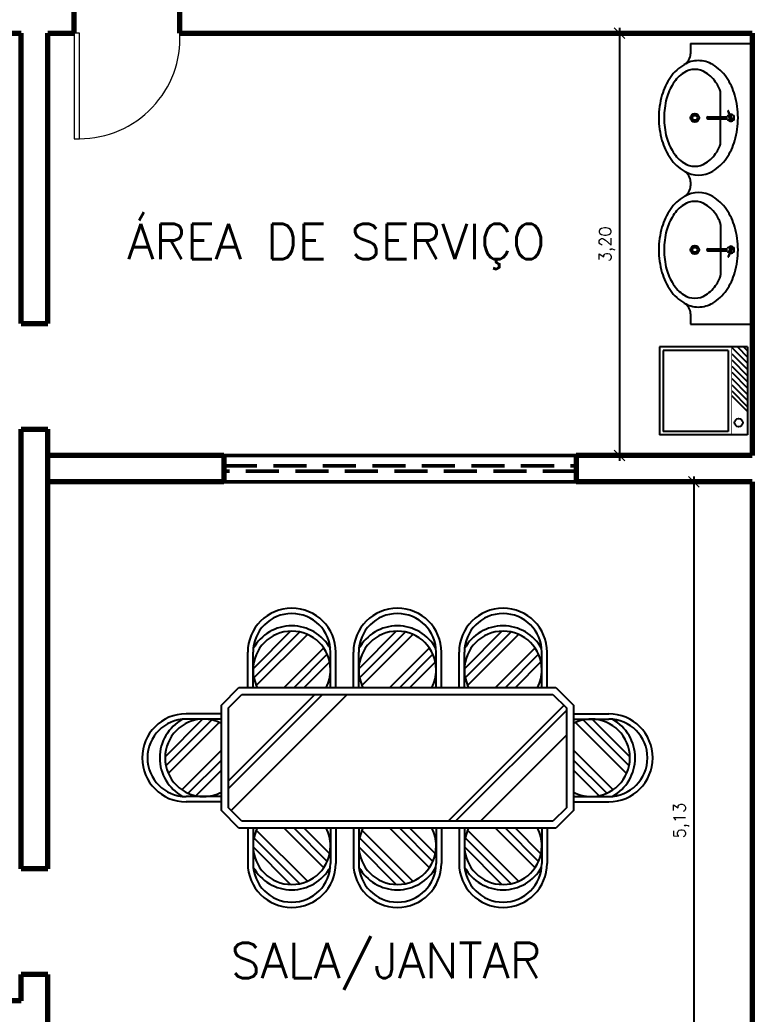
# Model space of a CAD drawing. Header units: millimetres. Extents: x 1185.4 to 1269.4, y 957.3 to 1016.7.
# Drawn here: x 1201.98 to 1207.52, y 994.12 to 1001.66 of the extents above; entities that cross this region are included whole.
import ezdxf

# ---------------------------------------------------------------- set-up
doc = ezdxf.new("R2010")
doc.units = ezdxf.units.MM
doc.linetypes.add('HIDDEN', pattern=[0.375, 0.25, -0.125])
for name, color, linetype, lineweight in [('COTAS', 7, 'Continuous', 5), ('JANELAS', 2, 'HIDDEN', 50), ('PAREDES', 4, 'Continuous', 70), ('PORTAS', 2, 'Continuous', 5), ('TEXTO', 3, 'Continuous', 50)]:
    doc.layers.add(name, color=color, linetype=linetype, lineweight=lineweight)
doc.layers.add('MOBILIA', color=7, linetype='Continuous')
doc.styles.add('ROMANS', font='romans.shx')
doc.dimstyles.new('ESCALA-50', dxfattribs={"dimtxt": 0.09, "dimasz": 0.08, "dimexe": 0.05, "dimexo": 0.1, "dimgap": 0.04, "dimtad": 1, "dimzin": 1, "dimtxsty": 'ROMANS', "dimblk": 'OBLIQUE', "dimcen": 0.05, "dimdle": 0.04, "dimaunit": 1, "dimadec": 0, "dimazin": 0, "dimtfac": 1, "dimtix": 1, "dimtmove": 2, "dimatfit": 3, "dimldrblk": 'OPEN90', "dimfxl": 1, "dimarcsym": 0})

# ---------------------------------------------------------------- blocks, each defined once
blk = doc.blocks.new('*X22')
at = {"color": 0}
for p, q in [((82.0597, 89.8732), (82.1175, 89.931)), ((82.0597, 89.9086), (82.0821, 89.931)), ((82.0628, 89.841), (82.1528, 89.931)), ((82.0982, 89.841), (82.1882, 89.931)), ((82.1335, 89.841), (82.2235, 89.931)), ((82.1689, 89.841), (82.2589, 89.931)), ((82.2042, 89.841), (82.2942, 89.931)), ((82.2396, 89.841), (82.3296, 89.931)), ((82.275, 89.841), (82.365, 89.931)), ((82.3103, 89.841), (82.4003, 89.931))]:
    blk.add_line(p, q, dxfattribs=at)
blk = doc.blocks.new('_OBLIQUE')
at = {"color": 0, "linetype": 'ByBlock'}
blk.add_line((-0.5, -0.5), (0.5, 0.5), dxfattribs=at)
blk = doc.blocks.new('*D86')
at = {"layer": 'COTAS', "color": 0, "lineweight": -2}
for p, q in [((1207.0819, 998.1959), (1207.0819, 992.9826)), ((1207.4239, 998.1559), (1207.0319, 998.1559)), ((1207.4239, 993.0226), (1207.0319, 993.0226))]:
    blk.add_line(p, q, dxfattribs=at)
at = {"layer": 'Defpoints', "color": 0}
for p in [(1207.5239, 998.1559), (1207.0819, 993.0226), (1207.5239, 993.0226)]:
    blk.add_point(p, dxfattribs=at)
at = {"layer": 'COTAS', "color": 0, "lineweight": -2, "xscale": 0.08, "yscale": 0.08, "zscale": 0.08}
for p, rotation in [((1207.0819, 998.1559), 90), ((1207.0819, 993.0226), 270)]:
    blk.add_blockref('_OBLIQUE', p, dxfattribs=dict(at, rotation=rotation))
at = {"layer": 'COTAS', "color": 0, "insert": (1206.9883, 995.5893), "char_height": 0.09, "attachment_point": 5, "rotation": 90, "style": 'ROMANS'}
blk.add_mtext('5,13', dxfattribs=at)
blk = doc.blocks.new('_Open90')
at = {"color": 0, "linetype": 'ByBlock', "lineweight": -2}
for p, q in [((0, 0), (-1, 0)), ((-0.5, 0.5), (0, 0)), ((0, 0), (-0.5, -0.5))]:
    blk.add_line(p, q, dxfattribs=at)
blk = doc.blocks.new('*D87')
at = {"layer": 'COTAS', "color": 0, "lineweight": -2}
for p, q in [((1206.519, 1001.5959), (1206.519, 998.3159)), ((1207.4239, 1001.5559), (1206.469, 1001.5559)), ((1207.4239, 998.3559), (1206.469, 998.3559))]:
    blk.add_line(p, q, dxfattribs=at)
at = {"layer": 'Defpoints', "color": 0}
for p in [(1207.5239, 1001.5559), (1206.519, 998.3559), (1207.5239, 998.3559)]:
    blk.add_point(p, dxfattribs=at)
at = {"layer": 'COTAS', "color": 0, "lineweight": -2, "xscale": 0.08, "yscale": 0.08, "zscale": 0.08}
for p, rotation in [((1206.519, 1001.5559), 90), ((1206.519, 998.3559), 270)]:
    blk.add_blockref('_OBLIQUE', p, dxfattribs=dict(at, rotation=rotation))
at = {"layer": 'COTAS', "color": 0, "insert": (1206.4254, 999.9559), "char_height": 0.09, "attachment_point": 5, "rotation": 90, "style": 'ROMANS'}
blk.add_mtext('3,20', dxfattribs=at)

msp = doc.modelspace()

# ---------------------------------------------------------------- linework, layer by layer
for p, q in [((1207.4894, 999.1782), (1206.8227, 999.1782)), ((1206.8227, 999.1782), (1206.8227, 998.5115)), ((1207.3427, 999.1515), (1206.8494, 999.1515)), ((1206.8494, 999.1515), (1206.8494, 998.5382)), ((1207.4894, 999.1782), (1207.4894, 998.5115)), ((1207.4894, 998.6876), (1207.3694, 998.8076)), ((1207.4894, 998.5115), (1206.8227, 998.5115)), ((1207.3427, 998.5382), (1206.8494, 998.5382))]:
    msp.add_line(p, q)
msp.add_lwpolyline([(1207.3427, 999.1515), (1207.3427, 998.5382)])
at = {"const_width": 0.00667}
msp.add_lwpolyline([(1207.3694, 999.1782), (1207.3694, 998.5115)], dxfattribs=at)
msp.add_circle((1207.4216, 998.6041), 0.0313)
at = {"layer": 'JANELAS', "linetype": 'ByBlock'}
for p, q in [((1203.5239, 998.3559), (1206.1905, 998.3559)), ((1206.1905, 998.1559), (1203.5239, 998.1559))]:
    msp.add_line(p, q, dxfattribs=at)
at = {"layer": 'JANELAS'}
for p, q in [((1203.5239, 998.2759), (1206.1905, 998.2759)), ((1206.1905, 998.2359), (1203.5239, 998.2359))]:
    msp.add_line(p, q, dxfattribs=at)
at = {"layer": 'MOBILIA'}
for p, q in [((1207.0572, 1001.4776), (1207.5239, 1001.4776)), ((1207.0572, 1001.4776), (1207.0572, 1001.399)), ((1207.5239, 1001.4776), (1207.5239, 999.3499)), ((1207.2839, 1000.9204), (1207.2839, 1001.1053)), ((1207.352, 1000.9385), (1207.3429, 1000.9646)), ((1207.3545, 1000.9393), (1207.3454, 1000.9655)), ((1206.8572, 1000.9138), (1206.8572, 1000.9138)), ((1207.1888, 1000.9204), (1207.3314, 1000.9204)), ((1207.1888, 1000.9071), (1207.3314, 1000.9071)), ((1207.2839, 1000.7222), (1207.2839, 1000.9071)), ((1207.3627, 1000.8871), (1207.3461, 1000.9352)), ((1207.3641, 1000.8872), (1207.3472, 1000.936)), ((1207.3767, 1000.8915), (1207.3598, 1000.9403)), ((1207.3778, 1000.8923), (1207.3612, 1000.9404)), ((1207.0572, 1000.4285), (1207.0572, 1000.399)), ((1207.2839, 1000.1053), (1207.2839, 999.9204)), ((1207.1888, 999.9204), (1207.3314, 999.9204)), ((1207.1888, 999.9071), (1207.3314, 999.9071)), ((1207.2839, 999.9071), (1207.2839, 999.7222)), ((1207.3627, 999.9404), (1207.3461, 999.8923)), ((1207.3641, 999.9403), (1207.3472, 999.8915)), ((1207.3767, 999.936), (1207.3598, 999.8872)), ((1207.3778, 999.9352), (1207.3612, 999.8871)), ((1207.352, 999.889), (1207.3429, 999.8629)), ((1207.3545, 999.8882), (1207.3454, 999.862)), ((1207.0572, 999.4285), (1207.0572, 999.3499)), ((1207.0572, 999.3499), (1207.5239, 999.3499))]:
    msp.add_line(p, q, dxfattribs=at)
at = {"layer": 'MOBILIA', "color": 8}
for p, q in [((1204.0298, 997.0243), (1203.7451, 996.7396)), ((1204.099, 997.0181), (1203.7513, 996.6704)), ((1204.1561, 996.9997), (1203.7697, 996.6133)), ((1204.8298, 997.0243), (1204.5451, 996.7396)), ((1204.899, 997.0181), (1204.5513, 996.6704)), ((1204.9561, 996.9997), (1204.5697, 996.6133)), ((1205.6298, 997.0243), (1205.3451, 996.7396)), ((1205.699, 997.0181), (1205.3513, 996.6704)), ((1205.7561, 996.9997), (1205.3697, 996.6133)), ((1204.28, 996.8973), (1203.9804, 996.5978)), ((1205.08, 996.8973), (1204.7804, 996.5978)), ((1205.88, 996.8973), (1205.5804, 996.5978)), ((1204.307, 996.8489), (1204.0558, 996.5978)), ((1205.107, 996.8489), (1204.8558, 996.5978)), ((1205.907, 996.8489), (1205.6558, 996.5978)), ((1204.3253, 996.7918), (1204.1313, 996.5978)), ((1205.1253, 996.7918), (1204.9313, 996.5978)), ((1205.9253, 996.7918), (1205.7313, 996.5978)), ((1203.5583, 995.8329), (1204.2698, 996.5444)), ((1203.5583, 995.8895), (1204.2132, 996.5444)), ((1203.5794, 995.6655), (1204.4584, 996.5444)), ((1205.2223, 995.5844), (1206.0993, 996.4614)), ((1205.2788, 995.5844), (1206.1183, 996.4239)), ((1203.0784, 996.0729), (1203.3632, 996.3576)), ((1203.0847, 996.0037), (1203.4324, 996.3514)), ((1203.103, 995.9466), (1203.4895, 996.3331)), ((1206.5736, 995.9466), (1206.1872, 996.3331)), ((1206.592, 996.0037), (1206.2443, 996.3514)), ((1206.5982, 996.0729), (1206.3135, 996.3576)), ((1205.4674, 995.5844), (1206.1183, 996.2354)), ((1203.2054, 995.8228), (1203.505, 996.1223)), ((1206.4712, 995.8228), (1206.1717, 996.1223)), ((1203.2539, 995.7958), (1203.505, 996.0469)), ((1206.4228, 995.7958), (1206.1717, 996.0469)), ((1203.3109, 995.7774), (1203.505, 995.9715)), ((1206.3657, 995.7774), (1206.1717, 995.9715)), ((1204.28, 995.2315), (1203.9804, 995.5311)), ((1204.307, 995.28), (1204.0558, 995.5311)), ((1204.3253, 995.3371), (1204.1313, 995.5311)), ((1205.08, 995.2315), (1204.7804, 995.5311)), ((1205.107, 995.28), (1204.8558, 995.5311)), ((1205.1253, 995.3371), (1204.9313, 995.5311)), ((1205.88, 995.2315), (1205.5804, 995.5311)), ((1205.907, 995.28), (1205.6558, 995.5311)), ((1205.9253, 995.3371), (1205.7313, 995.5311)), ((1204.099, 995.1108), (1203.7513, 995.4585)), ((1204.1561, 995.1291), (1203.7697, 995.5156)), ((1204.899, 995.1108), (1204.5513, 995.4585)), ((1204.9561, 995.1291), (1204.5697, 995.5156)), ((1205.699, 995.1108), (1205.3513, 995.4585)), ((1205.7561, 995.1291), (1205.3697, 995.5156)), ((1204.0298, 995.1045), (1203.7451, 995.3893)), ((1204.8298, 995.1045), (1204.5451, 995.3893)), ((1205.6298, 995.1045), (1205.3451, 995.3893))]:
    msp.add_line(p, q, dxfattribs=at)
at = {"layer": 'MOBILIA', "color": 5}
for p, q in [((1203.705, 996.5978), (1203.705, 996.8644)), ((1203.745, 996.5978), (1203.745, 996.8644)), ((1204.3317, 996.5978), (1204.3317, 996.8644)), ((1204.3717, 996.5978), (1204.3717, 996.8644)), ((1204.505, 996.5978), (1204.505, 996.8644)), ((1204.545, 996.5978), (1204.545, 996.8644)), ((1205.1317, 996.5978), (1205.1317, 996.8644)), ((1205.1717, 996.5978), (1205.1717, 996.8644)), ((1205.305, 996.5978), (1205.305, 996.8644)), ((1205.345, 996.5978), (1205.345, 996.8644)), ((1205.9317, 996.5978), (1205.9317, 996.8644)), ((1205.9717, 996.5978), (1205.9717, 996.8644)), ((1203.505, 996.4644), (1203.6383, 996.5978)), ((1203.6383, 996.5978), (1206.0383, 996.5978)), ((1206.0383, 996.5978), (1206.1717, 996.4644)), ((1203.505, 995.6644), (1203.505, 996.4644)), ((1206.1717, 996.4644), (1206.1717, 995.6644)), ((1203.505, 996.3978), (1203.2383, 996.3978)), ((1206.1717, 996.3978), (1206.4383, 996.3978)), ((1203.505, 996.3578), (1203.2383, 996.3578)), ((1206.1717, 996.3578), (1206.4383, 996.3578)), ((1203.505, 995.7711), (1203.2383, 995.7711)), ((1206.1717, 995.7711), (1206.4383, 995.7711)), ((1203.505, 995.7311), (1203.2383, 995.7311)), ((1206.1717, 995.7311), (1206.4383, 995.7311)), ((1203.6383, 995.5311), (1203.505, 995.6644)), ((1206.1717, 995.6644), (1206.0383, 995.5311)), ((1206.0383, 995.5311), (1203.6383, 995.5311)), ((1203.705, 995.5311), (1203.705, 995.2644)), ((1203.745, 995.5311), (1203.745, 995.2644)), ((1204.3317, 995.5311), (1204.3317, 995.2644)), ((1204.3717, 995.5311), (1204.3717, 995.2644)), ((1204.505, 995.5311), (1204.505, 995.2644)), ((1204.545, 995.5311), (1204.545, 995.2644)), ((1205.1317, 995.5311), (1205.1317, 995.2644)), ((1205.1717, 995.5311), (1205.1717, 995.2644)), ((1205.305, 995.5311), (1205.305, 995.2644)), ((1205.345, 995.5311), (1205.345, 995.2644)), ((1205.9317, 995.5311), (1205.9317, 995.2644)), ((1205.9717, 995.5311), (1205.9717, 995.2644))]:
    msp.add_line(p, q, dxfattribs=at)
at = {"layer": 'MOBILIA', "color": 9}
for p, q in [((1203.5583, 996.4423), (1203.6604, 996.5444)), ((1203.6604, 996.5444), (1206.0162, 996.5444)), ((1206.0162, 996.5444), (1206.1183, 996.4423)), ((1203.5583, 995.6865), (1203.5583, 996.4423)), ((1206.1183, 996.4423), (1206.1183, 995.6865)), ((1203.6604, 995.5844), (1203.5583, 995.6865)), ((1206.1183, 995.6865), (1206.0162, 995.5844)), ((1206.0162, 995.5844), (1203.6604, 995.5844))]:
    msp.add_line(p, q, dxfattribs=at)
at = {"layer": 'MOBILIA'}
for centre, radius in [((1207.0906, 1000.9138), 0.0333), ((1207.0906, 1000.9138), 0.02), ((1207.0906, 1000.9138), 0.0187), ((1207.0906, 999.9138), 0.0333), ((1207.0906, 999.9138), 0.02), ((1207.0906, 999.9138), 0.0187)]:
    msp.add_circle(centre, radius, dxfattribs=at)
for centre, radius, start, end in [((1207.1172, 1001.1357), 0.2114, 90, 120.89244), ((1206.9639, 1001.399), 0.0933, 300.41289, 0), ((1207.1172, 1001.1357), 0.2114, 59.10756, 90), ((1207.1809, 1001.0292), 0.3355, 120.41289, 145.30485), ((1207.1573, 1001.0256), 0.2746, 123.06039, 147.52881), ((1207.0906, 1001.1281), 0.1523, 90, 123.06039), ((1207.0906, 1001.1281), 0.1523, 56.93961, 90), ((1207.0239, 1001.0256), 0.2746, 32.47119, 56.93961), ((1207.0535, 1001.0292), 0.3355, 34.69515, 59.10756), ((1207.2817, 1000.9594), 0.4581, 145.30485, 163.99905), ((1206.9527, 1000.9594), 0.4581, 16.00095, 34.69515), ((1207.2634, 1000.958), 0.4004, 147.52881, 165.23326), ((1206.9177, 1000.958), 0.4004, 26.18807, 32.47119), ((1207.2172, 1001.1053), 0.0667, 0, 26.18807), ((1207.441, 1000.9138), 0.6238, 163.99905, 180), ((1207.4314, 1000.9138), 0.5742, 165.23326, 180), ((1206.7935, 1000.9138), 0.6238, 0, 16.00095), ((1207.3441, 1000.9651), 0.00133, 19.1342, 199.1342), ((1207.441, 1000.9138), 0.6238, 180, 196.00095), ((1207.4314, 1000.9138), 0.5742, 180, 194.76674), ((1207.1888, 1000.9138), 0.00667, 90, 270), ((1207.3314, 1000.9271), 0.00667, 270, 336.42182), ((1207.3314, 1000.9004), 0.00667, 23.57818, 90), ((1207.362, 1000.9138), 0.0267, 203.57818, 156.42182), ((1206.7935, 1000.9138), 0.6238, 343.99905, 0), ((1207.2817, 1000.8681), 0.4581, 196.00095, 214.69515), ((1207.2634, 1000.8695), 0.4004, 194.76674, 212.47119), ((1206.9527, 1000.8681), 0.4581, 325.30485, 343.99905), ((1207.1573, 1000.8019), 0.2746, 212.47119, 236.93961), ((1207.0239, 1000.8019), 0.2746, 303.06039, 327.52881), ((1206.9177, 1000.8695), 0.4004, 327.52881, 333.81193), ((1207.2172, 1000.7222), 0.0667, 333.81193, 0), ((1207.1809, 1000.7983), 0.3355, 214.69515, 239.10756), ((1207.0535, 1000.7983), 0.3355, 300.89244, 325.30485), ((1207.0906, 1000.6994), 0.1523, 236.93961, 270), ((1207.1172, 1000.6918), 0.2114, 239.10756, 239.78165), ((1207.1172, 1000.6918), 0.2114, 239.78165, 300.89244), ((1206.9639, 1000.4285), 0.0933, 0, 59.78165), ((1207.0906, 1000.6994), 0.1523, 270, 303.06039), ((1206.9639, 1000.399), 0.0933, 300.21835, 0), ((1207.1809, 1000.0292), 0.3355, 120.89244, 145.30485), ((1207.0906, 1000.1281), 0.1523, 90, 123.06039), ((1207.1172, 1000.1357), 0.2114, 120.21835, 120.89244), ((1207.1172, 1000.1357), 0.2114, 59.10756, 120.21835), ((1207.0906, 1000.1281), 0.1523, 56.93961, 90), ((1207.0535, 1000.0292), 0.3355, 34.69515, 59.10756), ((1207.2817, 999.9594), 0.4581, 145.30485, 163.99905), ((1207.1573, 1000.0256), 0.2746, 123.06039, 147.52881), ((1207.0239, 1000.0256), 0.2746, 32.47119, 56.93961), ((1206.9527, 999.9594), 0.4581, 16.00095, 34.69515), ((1207.2634, 999.958), 0.4004, 147.52881, 165.23326), ((1206.9177, 999.958), 0.4004, 26.18807, 32.47119), ((1207.2172, 1000.1053), 0.0667, 0, 26.18807), ((1207.441, 999.9138), 0.6238, 163.99905, 180), ((1207.4314, 999.9138), 0.5742, 165.23326, 180), ((1206.7935, 999.9138), 0.6238, 0, 16.00095), ((1207.441, 999.9138), 0.6238, 180, 196.00095), ((1207.4314, 999.9138), 0.5742, 180, 194.76674), ((1207.1888, 999.9138), 0.00667, 90, 270), ((1207.3314, 999.9271), 0.00667, 270, 336.42182), ((1207.3314, 999.9004), 0.00667, 23.57818, 90), ((1207.362, 999.9138), 0.0267, 203.57818, 156.42182), ((1206.7935, 999.9138), 0.6238, 343.99905, 0), ((1207.3441, 999.8624), 0.00133, 160.8658, 340.8658), ((1207.2634, 999.8695), 0.4004, 194.76674, 212.47119), ((1207.2817, 999.8681), 0.4581, 196.00095, 214.69515), ((1206.9177, 999.8695), 0.4004, 327.52881, 333.81193), ((1207.2172, 999.7222), 0.0667, 333.81193, 0), ((1206.9527, 999.8681), 0.4581, 325.30485, 343.99905), ((1207.1809, 999.7983), 0.3355, 214.69515, 239.58711), ((1207.1573, 999.8019), 0.2746, 212.47119, 236.93961), ((1207.0239, 999.8019), 0.2746, 303.06039, 327.52881), ((1207.0535, 999.7983), 0.3355, 300.89244, 325.30485), ((1207.0906, 999.6994), 0.1523, 236.93961, 270), ((1207.0906, 999.6994), 0.1523, 270, 303.06039), ((1207.1172, 999.6918), 0.2114, 239.10756, 270), ((1206.9639, 999.4285), 0.0933, 0, 59.58711), ((1207.1172, 999.6918), 0.2114, 270, 300.89244), ((1204.0383, 996.7311), 0.3333, 28.81611, 151.18389), ((1204.8383, 996.7311), 0.3333, 28.81611, 151.18389), ((1205.6383, 996.7311), 0.3333, 28.81611, 151.18389), ((1203.3717, 996.0644), 0.3333, 118.81611, 241.18389), ((1206.305, 996.0644), 0.3333, 298.81611, 61.18389), ((1204.0383, 995.3978), 0.3333, 208.81611, 331.18389), ((1204.8383, 995.3978), 0.3333, 208.81611, 331.18389), ((1205.6383, 995.3978), 0.3333, 208.81611, 331.18389)]:
    msp.add_arc(centre, radius, start, end, dxfattribs=at)
at = {"layer": 'MOBILIA', "color": 5}
for centre, radius, start, end in [((1204.0383, 996.8644), 0.3333, 0, 180), ((1204.8383, 996.8644), 0.3333, 0, 180), ((1205.6383, 996.8644), 0.3333, 0, 180), ((1204.0383, 996.8644), 0.2933, 0, 180), ((1204.8383, 996.8644), 0.2933, 0, 180), ((1205.6383, 996.8644), 0.2933, 0, 180), ((1203.2383, 996.0644), 0.3333, 90, 270), ((1206.4383, 996.0644), 0.3333, 270, 90), ((1203.2383, 996.0644), 0.2933, 90, 270), ((1206.4383, 996.0644), 0.2933, 270, 90), ((1204.0383, 995.2644), 0.3333, 180, 0), ((1204.0383, 995.2644), 0.2933, 180, 0), ((1204.8383, 995.2644), 0.3333, 180, 0), ((1204.8383, 995.2644), 0.2933, 180, 0), ((1205.6383, 995.2644), 0.3333, 180, 0), ((1205.6383, 995.2644), 0.2933, 180, 0)]:
    msp.add_arc(centre, radius, start, end, dxfattribs=at)
at = {"layer": 'MOBILIA', "color": 9}
for centre, start, end in [((1204.0383, 996.7311), 0, 180), ((1204.8383, 996.7311), 0, 180), ((1205.6383, 996.7311), 0, 180), ((1203.3717, 996.0644), 90, 270), ((1206.305, 996.0644), 270, 90), ((1204.0383, 995.3978), 180, 0), ((1204.8383, 995.3978), 180, 0), ((1205.6383, 995.3978), 180, 0)]:
    msp.add_arc(centre, 0.2933, start, end, dxfattribs=at)
at = {"layer": 'MOBILIA', "color": 8}
for centre, start, end in [((1204.0383, 996.7311), 180, 207.03569), ((1204.0383, 996.7311), 332.96431, 0), ((1204.8383, 996.7311), 180, 207.03569), ((1204.8383, 996.7311), 332.96431, 0), ((1205.6383, 996.7311), 180, 207.03569), ((1205.6383, 996.7311), 332.96431, 0), ((1203.3717, 996.0644), 62.96431, 90), ((1206.305, 996.0644), 90, 117.03569), ((1203.3717, 996.0644), 270, 297.03569), ((1206.305, 996.0644), 242.96431, 270), ((1204.0383, 995.3978), 152.96431, 180), ((1204.0383, 995.3978), 0, 27.03569), ((1204.8383, 995.3978), 152.96431, 180), ((1204.8383, 995.3978), 0, 27.03569), ((1205.6383, 995.3978), 152.96431, 180), ((1205.6383, 995.3978), 0, 27.03569)]:
    msp.add_arc(centre, 0.2933, start, end, dxfattribs=at)
at = {"layer": 'PAREDES'}
for p, q in [((1202.3905, 1001.5559), (1202.3905, 1001.7559)), ((1203.1905, 1001.5559), (1203.1905, 1001.7559)), ((1200.3905, 1001.5559), (1201.9905, 1001.5559)), ((1201.9905, 999.3559), (1201.9905, 1001.5559)), ((1202.1905, 999.3559), (1202.1905, 1001.5559)), ((1202.1905, 1001.5559), (1202.3905, 1001.5559)), ((1203.1905, 1001.5559), (1207.5239, 1001.5559)), ((1207.5239, 1001.5559), (1207.5239, 998.3559)), ((1201.9905, 999.3559), (1201.9905, 999.5559)), ((1201.9905, 999.3559), (1202.1905, 999.3559)), ((1201.9905, 995.2226), (1201.9905, 998.5559)), ((1201.9905, 998.5559), (1202.1905, 998.5559)), ((1202.1905, 995.2226), (1202.1905, 998.5559)), ((1203.5239, 998.3559), (1202.1905, 998.3559)), ((1203.5239, 998.3559), (1203.5239, 998.1559)), ((1207.5239, 998.3559), (1206.1905, 998.3559)), ((1206.1905, 998.3559), (1206.1905, 998.1559)), ((1203.5239, 998.1559), (1202.1905, 998.1559)), ((1207.5239, 998.1559), (1206.1905, 998.1559)), ((1207.5239, 998.1559), (1207.5239, 994.0226)), ((1202.1905, 995.2226), (1201.9905, 995.2226)), ((1201.9905, 994.2226), (1201.9905, 994.4226)), ((1202.1905, 994.4226), (1201.9905, 994.4226)), ((1202.1905, 994.0226), (1202.1905, 994.4226)), ((1201.9905, 994.2226), (1197.9905, 994.2226))]:
    msp.add_line(p, q, dxfattribs=at)
at = {"layer": 'PORTAS'}
for p, q in [((1202.3905, 1001.5559), (1202.3905, 1000.7559)), ((1202.4305, 1001.5559), (1202.3905, 1001.5559)), ((1202.4305, 1000.7559), (1202.4305, 1001.5559)), ((1202.3905, 1000.7559), (1202.4305, 1000.7559))]:
    msp.add_line(p, q, dxfattribs=at)
msp.add_arc((1202.4305, 1001.5169), 0.761, 270, 2.9376, dxfattribs=at)

# ---------------------------------------------------------------- block references
at = {"xscale": 1.333333333333314, "yscale": 1.333333333333314, "zscale": 1.333333333333333, "rotation": 270}
msp.add_blockref('*X22', (1087.5814, 1108.5911), dxfattribs=at)

# ---------------------------------------------------------------- texts
at = {"layer": 'TEXTO', "char_height": 0.266667, "width": 3.9816, "attachment_point": 5}
for s, insert in [('{\\Fromans|c0;ÁREA DE SERVIÇO}', (1204.3752, 999.9389)), ('{\\Fromans|c0;SALA/JANTAR}', (1204.7514, 994.4848))]:
    msp.add_mtext(s, dxfattribs=dict(at, insert=insert))

# ---------------------------------------------------------------- dimensions: what is measured, and where the dimension line sits
at = {"layer": 'COTAS'}
for p1, p2, distance, picture, middle in [((1207.5239, 1001.5559), (1207.5239, 998.3559), -1.0049, '*D87', (1206.4254, 999.9559)), ((1207.5239, 998.1559), (1207.5239, 993.0226), -0.442, '*D86', (1206.9883, 995.5893))]:
    dim = msp.add_aligned_dim(p1=p1, p2=p2, distance=distance, dimstyle='ESCALA-50', dxfattribs=at)
    dim.commit()
    dim.dimension.update_dxf_attribs({"geometry": picture, "text_midpoint": middle})

doc.saveas('drawing.dxf')
